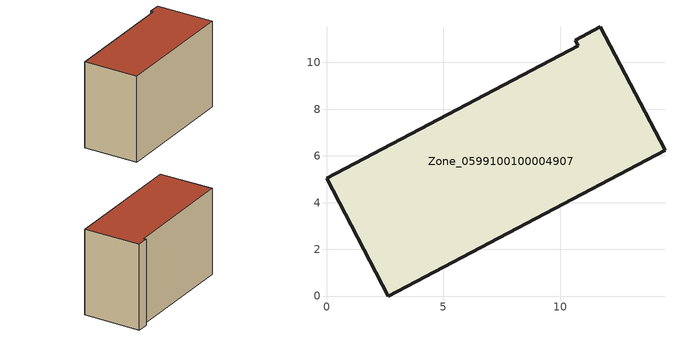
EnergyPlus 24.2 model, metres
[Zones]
Zone_0599100100004907
 floor ground (C_G): 11.72,11.52 14.49,6.23 2.64,0 0,5.04 10.78,10.71 10.65,10.96 z0
 wall outside (C_F): 14.49,6.23 11.72,11.52 10.65,10.96 10.78,10.71 0,5.04 2.64,0 14.49,6.23 z0:8.9
 roof outside (C_R): 2.64,0 14.49,6.23 11.72,11.52 10.65,10.96 10.78,10.71 0,5.04 z8.9
[BUILDING]
Pand.0599100100004907: North Axis=0; Terrain=City; Loads Convergence Tolerance Value=0.04; Temperature Convergence Tolerance Value=0.4; Solar Distribution=FullExterior; Maximum Number of Warmup Days=25; Minimum Number of Warmup Days=1
[Site:Location]
Rotterdam.The.Hague.AP_ZH_NLD Design_Conditions: Latitude=51.96; Longitude=4.45; Time Zone=1; Elevation=-4.5
[SITE:GROUNDTEMPERATURE:BUILDINGSURFACE]
18, 18, 18, 18, 18, 18, 18, 18, 18, 18, 18, 18
[MATERIAL] Thermal Absorptance=0.9; Solar Absorptance=0.7; Visible Absorptance=0.7
Name | Roughness | Thickness | Conductivity | Density | Specific Heat
G.TI.2006-2014 | MediumSmooth | 0.15 | 0.06 | 540 | 1210
F.TI.2006-2014 | Rough | 0.3 | 0.12 | 1920 | 840
R.TI.2006-2014 | MediumRough | 0.2 | 0.08 | 1500 | 1000
[CONSTRUCTION]
C_G: G.TI.2006-2014
C_F: F.TI.2006-2014
C_R: R.TI.2006-2014
[ZONE]
Zone_0599100100004907: Type=1; Multiplier=1; Ceiling Height=Autocalculate; Volume=Autocalculate; Floor Area=autocalculate; Part of Total Floor Area=Yes
[ZONEINFILTRATION:DESIGNFLOWRATE]
Infil_Zone_0599100100004907: Zone or ZoneList or Space or SpaceList=Zone_0599100100004907; Schedule=AlwaysOn; Design Flow Rate Calculation Method=Flow/Area; Flow Rate per Floor Area=0.0015; Constant Term Coefficient=1; Temperature Term Coefficient=0; Velocity Term Coefficient=0; Velocity Squared Term Coefficient=0
[HVACTEMPLATE:ZONE:IDEALLOADSAIRSYSTEM]
Zone_0599100100004907: Maximum Heating Supply Air Temperature=50; Minimum Cooling Supply Air Temperature=13; Maximum Heating Supply Air Humidity Ratio=0.0156; Minimum Cooling Supply Air Humidity Ratio=0.0077; Heating Limit=NoLimit; Cooling Limit=NoLimit; Dehumidification Control Type=ConstantSensibleHeatRatio; Cooling Sensible Heat Ratio=0.7; Dehumidification Setpoint=60; Humidification Control Type=None; Humidification Setpoint=30; Outdoor Air Method=None; Outdoor Air Flow Rate per Person=0.00944; Outdoor Air Flow Rate per Zone Floor Area=0; Outdoor Air Flow Rate per Zone=0; Demand Controlled Ventilation Type=None; Outdoor Air Economizer Type=NoEconomizer; Heat Recovery Type=None; Sensible Heat Recovery Effectiveness=0.7; Latent Heat Recovery Effectiveness=0.65
[ZONECONTROL:THERMOSTAT]
ThermostatControl_Zone_0599100100004907: Zone or ZoneList=Zone_0599100100004907; Control Type Schedule=DualSetpointControlType; Control 1=Thermostat_Zone_0599100100004907; Temperature Difference Between Cutout And Setpoint=0
[THERMOSTATSETPOINT:DUALSETPOINT]
Thermostat_Zone_0599100100004907: Heating Setpoint Temperature Schedule=HeatingSetpoint_Zone_0599100100004907; Cooling Setpoint Temperature Schedule=CoolingSetpoint_Zone_0599100100004907
[SCHEDULE:COMPACT]
HeatingSetpoint_Zone_0599100100004907: Through: 12/31, For: AllDays, Until: 24:00, 21
CoolingSetpoint_Zone_0599100100004907: Through: 12/31, For: AllDays, Until: 24:00, 24
DualSetpointControlType: Through: 12/31, For: AllDays, Until: 24:00, 4
AlwaysOn: Through: 12/31, For: AllDays, Until: 24:00, 1
